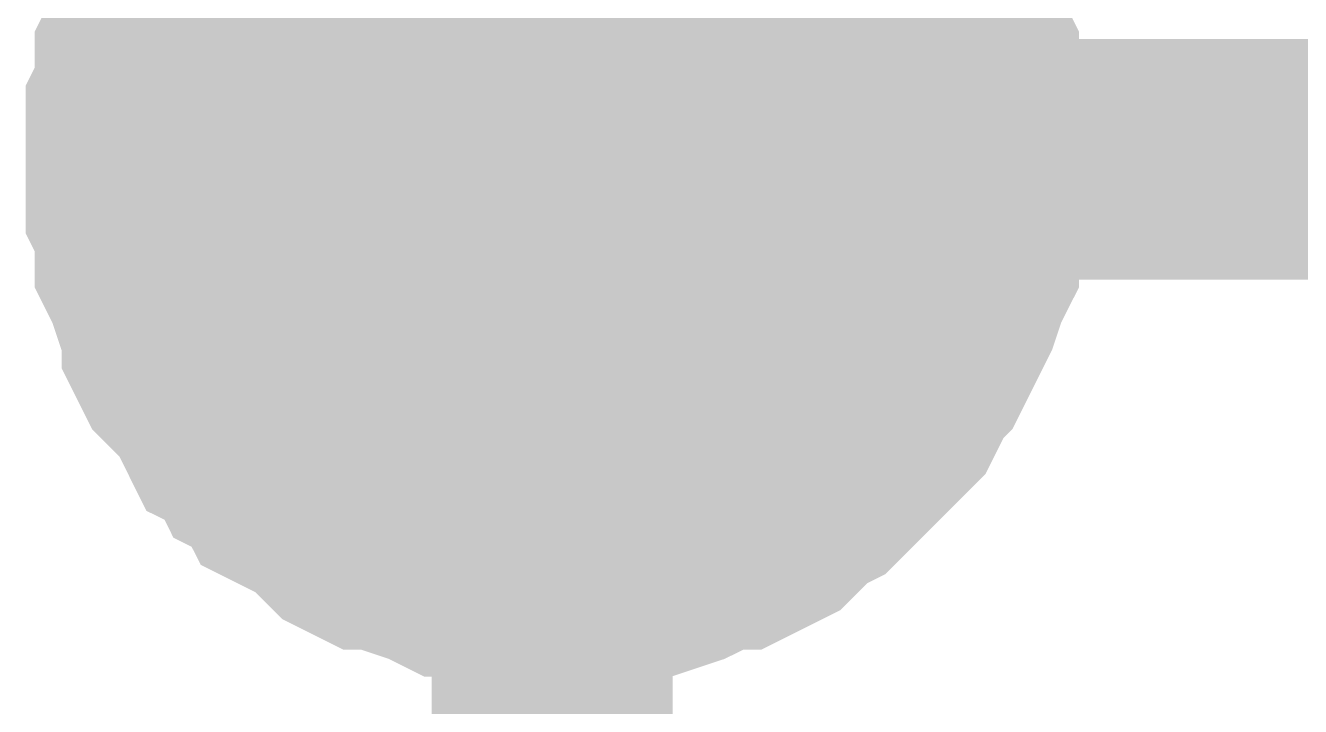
# Model space of a CAD drawing. Header units: inches. Extents: x 0 to 432, y 0 to 280.
# Drawn here: x 200.005 to 201.591, y 140.03 to 140.877 of the extents above; entities that cross this region are included whole.
import ezdxf

# ---------------------------------------------------------------- set-up
doc = ezdxf.new("R2010")
doc.units = ezdxf.units.IN
doc.layers.add('Sheet', color=255, linetype='Continuous')

msp = doc.modelspace()

# ---------------------------------------------------------------- linework, layer by layer
at = {"layer": 'Sheet'}
for points in [[(204.7254, 140.7107, 0.2997, 0.2997, 0), (200.6599, 140.7107, 0.2997, 0.2997, 0), (200.6599, 165.0908, 0.2997, 0.2997, 0)], [(200.1545, 140.7107, 0.2997, 0.2997, 0), (200.1545, 140.7332, 0.2997, 0.2997, 0), (200.1545, 140.7668, 0.2997, 0.2997, 0), (200.1657, 140.7893, 0.2997, 0.2997, 0), (200.1657, 140.8118, 0.2997, 0.2997, 0), (200.1657, 140.8342, 0.2997, 0.2997, 0), (200.1769, 140.8567, 0.2997, 0.2997, 0), (200.1882, 140.8904, 0.2997, 0.2997, 0), (200.1994, 140.9128, 0.2997, 0.2997, 0), (200.1994, 140.9353, 0.2997, 0.2997, 0), (200.2106, 140.9577, 0.2997, 0.2997, 0), (200.2219, 140.969, 0.2997, 0.2997, 0), (200.2443, 140.9914, 0.2997, 0.2997, 0), (200.2556, 141.0139, 0.2997, 0.2997, 0), (200.2668, 141.0364, 0.2997, 0.2997, 0)], [(200.1545, 140.7107, 0.2997, 0.2997, 0), (200.1545, 140.7332, 0.2997, 0.2997, 0), (200.1545, 140.7668, 0.2997, 0.2997, 0), (200.1657, 140.7893, 0.2997, 0.2997, 0), (200.1657, 140.8118, 0.2997, 0.2997, 0), (200.1657, 140.8342, 0.2997, 0.2997, 0), (200.1769, 140.8567, 0.2997, 0.2997, 0), (200.1882, 140.8904, 0.2997, 0.2997, 0), (200.1994, 140.9128, 0.2997, 0.2997, 0), (200.1994, 140.9353, 0.2997, 0.2997, 0), (200.2106, 140.9577, 0.2997, 0.2997, 0), (200.2219, 140.969, 0.2997, 0.2997, 0), (200.2443, 140.9914, 0.2997, 0.2997, 0), (200.2556, 141.0139, 0.2997, 0.2997, 0), (200.2668, 141.0364, 0.2997, 0.2997, 0)], [(200.1545, 140.7107, 0.2997, 0.2997, 0), (200.1545, 140.7332, 0.2997, 0.2997, 0), (200.1545, 140.7668, 0.2997, 0.2997, 0), (200.1657, 140.7893, 0.2997, 0.2997, 0), (200.1657, 140.8118, 0.2997, 0.2997, 0), (200.1657, 140.8342, 0.2997, 0.2997, 0), (200.1769, 140.8567, 0.2997, 0.2997, 0), (200.1882, 140.8904, 0.2997, 0.2997, 0), (200.1994, 140.9128, 0.2997, 0.2997, 0), (200.1994, 140.9353, 0.2997, 0.2997, 0), (200.2106, 140.9577, 0.2997, 0.2997, 0), (200.2219, 140.969, 0.2997, 0.2997, 0), (200.2443, 140.9914, 0.2997, 0.2997, 0), (200.2556, 141.0139, 0.2997, 0.2997, 0), (200.2668, 141.0364, 0.2997, 0.2997, 0)], [(200.1545, 140.7107, 0.2997, 0.2997, 0), (200.1545, 140.7332, 0.2997, 0.2997, 0), (200.1545, 140.7668, 0.2997, 0.2997, 0), (200.1657, 140.7893, 0.2997, 0.2997, 0), (200.1657, 140.8118, 0.2997, 0.2997, 0), (200.1657, 140.8342, 0.2997, 0.2997, 0), (200.1769, 140.8567, 0.2997, 0.2997, 0), (200.1882, 140.8904, 0.2997, 0.2997, 0), (200.1994, 140.9128, 0.2997, 0.2997, 0), (200.1994, 140.9353, 0.2997, 0.2997, 0), (200.2106, 140.9577, 0.2997, 0.2997, 0), (200.2219, 140.969, 0.2997, 0.2997, 0), (200.2443, 140.9914, 0.2997, 0.2997, 0), (200.2556, 141.0139, 0.2997, 0.2997, 0), (200.2668, 141.0364, 0.2997, 0.2997, 0)], [(201.0529, 141.0364, 0.2997, 0.2997, 0), (201.0754, 141.0139, 0.2997, 0.2997, 0), (201.0866, 140.9914, 0.2997, 0.2997, 0), (201.0979, 140.969, 0.2997, 0.2997, 0), (201.1091, 140.9577, 0.2997, 0.2997, 0), (201.1203, 140.9353, 0.2997, 0.2997, 0), (201.1316, 140.9128, 0.2997, 0.2997, 0), (201.1428, 140.8904, 0.2997, 0.2997, 0), (201.154, 140.8567, 0.2997, 0.2997, 0), (201.1653, 140.8342, 0.2997, 0.2997, 0), (201.1653, 140.8118, 0.2997, 0.2997, 0), (201.1653, 140.7893, 0.2997, 0.2997, 0), (201.1765, 140.7668, 0.2997, 0.2997, 0), (201.1765, 140.7332, 0.2997, 0.2997, 0), (201.1765, 140.7107, 0.2997, 0.2997, 0)], [(201.0529, 141.0364, 0.2997, 0.2997, 0), (201.0754, 141.0139, 0.2997, 0.2997, 0), (201.0866, 140.9914, 0.2997, 0.2997, 0), (201.0979, 140.969, 0.2997, 0.2997, 0), (201.1091, 140.9577, 0.2997, 0.2997, 0), (201.1203, 140.9353, 0.2997, 0.2997, 0), (201.1316, 140.9128, 0.2997, 0.2997, 0), (201.1428, 140.8904, 0.2997, 0.2997, 0), (201.154, 140.8567, 0.2997, 0.2997, 0), (201.1653, 140.8342, 0.2997, 0.2997, 0), (201.1653, 140.8118, 0.2997, 0.2997, 0), (201.1653, 140.7893, 0.2997, 0.2997, 0), (201.1765, 140.7668, 0.2997, 0.2997, 0), (201.1765, 140.7332, 0.2997, 0.2997, 0), (201.1765, 140.7107, 0.2997, 0.2997, 0)], [(201.0529, 141.0364, 0.2997, 0.2997, 0), (201.0754, 141.0139, 0.2997, 0.2997, 0), (201.0866, 140.9914, 0.2997, 0.2997, 0), (201.0979, 140.969, 0.2997, 0.2997, 0), (201.1091, 140.9577, 0.2997, 0.2997, 0), (201.1203, 140.9353, 0.2997, 0.2997, 0), (201.1316, 140.9128, 0.2997, 0.2997, 0), (201.1428, 140.8904, 0.2997, 0.2997, 0), (201.154, 140.8567, 0.2997, 0.2997, 0), (201.1653, 140.8342, 0.2997, 0.2997, 0), (201.1653, 140.8118, 0.2997, 0.2997, 0), (201.1653, 140.7893, 0.2997, 0.2997, 0), (201.1765, 140.7668, 0.2997, 0.2997, 0), (201.1765, 140.7332, 0.2997, 0.2997, 0), (201.1765, 140.7107, 0.2997, 0.2997, 0)], [(201.0529, 141.0364, 0.2997, 0.2997, 0), (201.0754, 141.0139, 0.2997, 0.2997, 0), (201.0866, 140.9914, 0.2997, 0.2997, 0), (201.0979, 140.969, 0.2997, 0.2997, 0), (201.1091, 140.9577, 0.2997, 0.2997, 0), (201.1203, 140.9353, 0.2997, 0.2997, 0), (201.1316, 140.9128, 0.2997, 0.2997, 0), (201.1428, 140.8904, 0.2997, 0.2997, 0), (201.154, 140.8567, 0.2997, 0.2997, 0), (201.1653, 140.8342, 0.2997, 0.2997, 0), (201.1653, 140.8118, 0.2997, 0.2997, 0), (201.1653, 140.7893, 0.2997, 0.2997, 0), (201.1765, 140.7668, 0.2997, 0.2997, 0), (201.1765, 140.7332, 0.2997, 0.2997, 0), (201.1765, 140.7107, 0.2997, 0.2997, 0)], [(200.1545, 140.7107, 0.0991, 0.0991, 0), (200.1545, 140.7332, 0.0991, 0.0991, 0), (200.1545, 140.7668, 0.0991, 0.0991, 0), (200.1657, 140.7893, 0.0991, 0.0991, 0), (200.1657, 140.8118, 0.0991, 0.0991, 0), (200.1657, 140.8342, 0.0991, 0.0991, 0), (200.1769, 140.8567, 0.0991, 0.0991, 0), (200.1882, 140.8904, 0.0991, 0.0991, 0), (200.1994, 140.9128, 0.0991, 0.0991, 0), (200.1994, 140.9353, 0.0991, 0.0991, 0)], [(200.1545, 140.7107, 0.0991, 0.0991, 0), (200.1545, 140.7332, 0.0991, 0.0991, 0), (200.1545, 140.7668, 0.0991, 0.0991, 0), (200.1657, 140.7893, 0.0991, 0.0991, 0), (200.1657, 140.8118, 0.0991, 0.0991, 0), (200.1657, 140.8342, 0.0991, 0.0991, 0), (200.1769, 140.8567, 0.0991, 0.0991, 0), (200.1882, 140.8904, 0.0991, 0.0991, 0), (200.1994, 140.9128, 0.0991, 0.0991, 0), (200.1994, 140.9353, 0.0991, 0.0991, 0)], [(200.1545, 140.7107, 0.0991, 0.0991, 0), (200.1545, 140.7332, 0.0991, 0.0991, 0), (200.1545, 140.7668, 0.0991, 0.0991, 0), (200.1657, 140.7893, 0.0991, 0.0991, 0), (200.1657, 140.8118, 0.0991, 0.0991, 0), (200.1657, 140.8342, 0.0991, 0.0991, 0), (200.1769, 140.8567, 0.0991, 0.0991, 0), (200.1882, 140.8904, 0.0991, 0.0991, 0), (200.1994, 140.9128, 0.0991, 0.0991, 0), (200.1994, 140.9353, 0.0991, 0.0991, 0)], [(200.1545, 140.7107, 0.0991, 0.0991, 0), (200.1545, 140.7332, 0.0991, 0.0991, 0), (200.1545, 140.7668, 0.0991, 0.0991, 0), (200.1657, 140.7893, 0.0991, 0.0991, 0), (200.1657, 140.8118, 0.0991, 0.0991, 0), (200.1657, 140.8342, 0.0991, 0.0991, 0), (200.1769, 140.8567, 0.0991, 0.0991, 0), (200.1882, 140.8904, 0.0991, 0.0991, 0), (200.1994, 140.9128, 0.0991, 0.0991, 0), (200.1994, 140.9353, 0.0991, 0.0991, 0)], [(201.1203, 140.9353, 0.0991, 0.0991, 0), (201.1316, 140.9128, 0.0991, 0.0991, 0), (201.1428, 140.8904, 0.0991, 0.0991, 0), (201.154, 140.8567, 0.0991, 0.0991, 0), (201.1653, 140.8342, 0.0991, 0.0991, 0), (201.1653, 140.8118, 0.0991, 0.0991, 0), (201.1653, 140.7893, 0.0991, 0.0991, 0), (201.1765, 140.7668, 0.0991, 0.0991, 0), (201.1765, 140.7332, 0.0991, 0.0991, 0), (201.1765, 140.7107, 0.0991, 0.0991, 0)], [(201.1203, 140.9353, 0.0991, 0.0991, 0), (201.1316, 140.9128, 0.0991, 0.0991, 0), (201.1428, 140.8904, 0.0991, 0.0991, 0), (201.154, 140.8567, 0.0991, 0.0991, 0), (201.1653, 140.8342, 0.0991, 0.0991, 0), (201.1653, 140.8118, 0.0991, 0.0991, 0), (201.1653, 140.7893, 0.0991, 0.0991, 0), (201.1765, 140.7668, 0.0991, 0.0991, 0), (201.1765, 140.7332, 0.0991, 0.0991, 0), (201.1765, 140.7107, 0.0991, 0.0991, 0)], [(201.1203, 140.9353, 0.0991, 0.0991, 0), (201.1316, 140.9128, 0.0991, 0.0991, 0), (201.1428, 140.8904, 0.0991, 0.0991, 0), (201.154, 140.8567, 0.0991, 0.0991, 0), (201.1653, 140.8342, 0.0991, 0.0991, 0), (201.1653, 140.8118, 0.0991, 0.0991, 0), (201.1653, 140.7893, 0.0991, 0.0991, 0), (201.1765, 140.7668, 0.0991, 0.0991, 0), (201.1765, 140.7332, 0.0991, 0.0991, 0), (201.1765, 140.7107, 0.0991, 0.0991, 0)], [(201.1203, 140.9353, 0.0991, 0.0991, 0), (201.1316, 140.9128, 0.0991, 0.0991, 0), (201.1428, 140.8904, 0.0991, 0.0991, 0), (201.154, 140.8567, 0.0991, 0.0991, 0), (201.1653, 140.8342, 0.0991, 0.0991, 0), (201.1653, 140.8118, 0.0991, 0.0991, 0), (201.1653, 140.7893, 0.0991, 0.0991, 0), (201.1765, 140.7668, 0.0991, 0.0991, 0), (201.1765, 140.7332, 0.0991, 0.0991, 0), (201.1765, 140.7107, 0.0991, 0.0991, 0)], [(200.6599, 140.2053, 0.2997, 0.2997, 0), (200.6374, 140.2053, 0.2997, 0.2997, 0), (200.6037, 140.2053, 0.2997, 0.2997, 0), (200.5813, 140.2166, 0.2997, 0.2997, 0), (200.5588, 140.2166, 0.2997, 0.2997, 0), (200.5363, 140.2166, 0.2997, 0.2997, 0), (200.5139, 140.2278, 0.2997, 0.2997, 0), (200.4802, 140.239, 0.2997, 0.2997, 0), (200.4577, 140.2503, 0.2997, 0.2997, 0), (200.4353, 140.2503, 0.2997, 0.2997, 0), (200.4128, 140.2615, 0.2997, 0.2997, 0), (200.4016, 140.2727, 0.2997, 0.2997, 0), (200.3791, 140.2952, 0.2997, 0.2997, 0), (200.3566, 140.3064, 0.2997, 0.2997, 0), (200.3342, 140.3176, 0.2997, 0.2997, 0), (200.3229, 140.3401, 0.2997, 0.2997, 0), (200.3005, 140.3513, 0.2997, 0.2997, 0), (200.2893, 140.3738, 0.2997, 0.2997, 0), (200.2668, 140.385, 0.2997, 0.2997, 0), (200.2556, 140.4075, 0.2997, 0.2997, 0), (200.2443, 140.4299, 0.2997, 0.2997, 0), (200.2219, 140.4524, 0.2997, 0.2997, 0), (200.2106, 140.4636, 0.2997, 0.2997, 0), (200.1994, 140.4861, 0.2997, 0.2997, 0), (200.1994, 140.5086, 0.2997, 0.2997, 0), (200.1882, 140.531, 0.2997, 0.2997, 0), (200.1769, 140.5647, 0.2997, 0.2997, 0), (200.1657, 140.5872, 0.2997, 0.2997, 0), (200.1657, 140.6096, 0.2997, 0.2997, 0), (200.1657, 140.6321, 0.2997, 0.2997, 0), (200.1545, 140.6545, 0.2997, 0.2997, 0), (200.1545, 140.6882, 0.2997, 0.2997, 0), (200.1545, 140.7107, 0.2997, 0.2997, 0)], [(200.1545, 140.7107, 0.2997, 0.2997, 0), (200.1545, 140.7107, 0.2997, 0.2997, 0)], [(200.6599, 140.2053, 0.2997, 0.2997, 0), (200.6374, 140.2053, 0.2997, 0.2997, 0), (200.6037, 140.2053, 0.2997, 0.2997, 0), (200.5813, 140.2166, 0.2997, 0.2997, 0), (200.5588, 140.2166, 0.2997, 0.2997, 0), (200.5363, 140.2166, 0.2997, 0.2997, 0), (200.5139, 140.2278, 0.2997, 0.2997, 0), (200.4802, 140.239, 0.2997, 0.2997, 0), (200.4577, 140.2503, 0.2997, 0.2997, 0), (200.4353, 140.2503, 0.2997, 0.2997, 0), (200.4128, 140.2615, 0.2997, 0.2997, 0), (200.4016, 140.2727, 0.2997, 0.2997, 0), (200.3791, 140.2952, 0.2997, 0.2997, 0), (200.3566, 140.3064, 0.2997, 0.2997, 0), (200.3342, 140.3176, 0.2997, 0.2997, 0), (200.3229, 140.3401, 0.2997, 0.2997, 0), (200.3005, 140.3513, 0.2997, 0.2997, 0), (200.2893, 140.3738, 0.2997, 0.2997, 0), (200.2668, 140.385, 0.2997, 0.2997, 0), (200.2556, 140.4075, 0.2997, 0.2997, 0), (200.2443, 140.4299, 0.2997, 0.2997, 0), (200.2219, 140.4524, 0.2997, 0.2997, 0), (200.2106, 140.4636, 0.2997, 0.2997, 0), (200.1994, 140.4861, 0.2997, 0.2997, 0), (200.1994, 140.5086, 0.2997, 0.2997, 0), (200.1882, 140.531, 0.2997, 0.2997, 0), (200.1769, 140.5647, 0.2997, 0.2997, 0), (200.1657, 140.5872, 0.2997, 0.2997, 0), (200.1657, 140.6096, 0.2997, 0.2997, 0), (200.1657, 140.6321, 0.2997, 0.2997, 0), (200.1545, 140.6545, 0.2997, 0.2997, 0), (200.1545, 140.6882, 0.2997, 0.2997, 0), (200.1545, 140.7107, 0.2997, 0.2997, 0)], [(200.1545, 140.7107, 0.2997, 0.2997, 0), (200.1545, 140.7107, 0.2997, 0.2997, 0)], [(200.6599, 140.2053, 0.2997, 0.2997, 0), (200.6374, 140.2053, 0.2997, 0.2997, 0), (200.6037, 140.2053, 0.2997, 0.2997, 0), (200.5813, 140.2166, 0.2997, 0.2997, 0), (200.5588, 140.2166, 0.2997, 0.2997, 0), (200.5363, 140.2166, 0.2997, 0.2997, 0), (200.5139, 140.2278, 0.2997, 0.2997, 0), (200.4802, 140.239, 0.2997, 0.2997, 0), (200.4577, 140.2503, 0.2997, 0.2997, 0), (200.4353, 140.2503, 0.2997, 0.2997, 0), (200.4128, 140.2615, 0.2997, 0.2997, 0), (200.4016, 140.2727, 0.2997, 0.2997, 0), (200.3791, 140.2952, 0.2997, 0.2997, 0), (200.3566, 140.3064, 0.2997, 0.2997, 0), (200.3342, 140.3176, 0.2997, 0.2997, 0), (200.3229, 140.3401, 0.2997, 0.2997, 0), (200.3005, 140.3513, 0.2997, 0.2997, 0), (200.2893, 140.3738, 0.2997, 0.2997, 0), (200.2668, 140.385, 0.2997, 0.2997, 0), (200.2556, 140.4075, 0.2997, 0.2997, 0), (200.2443, 140.4299, 0.2997, 0.2997, 0), (200.2219, 140.4524, 0.2997, 0.2997, 0), (200.2106, 140.4636, 0.2997, 0.2997, 0), (200.1994, 140.4861, 0.2997, 0.2997, 0), (200.1994, 140.5086, 0.2997, 0.2997, 0), (200.1882, 140.531, 0.2997, 0.2997, 0), (200.1769, 140.5647, 0.2997, 0.2997, 0), (200.1657, 140.5872, 0.2997, 0.2997, 0), (200.1657, 140.6096, 0.2997, 0.2997, 0), (200.1657, 140.6321, 0.2997, 0.2997, 0), (200.1545, 140.6545, 0.2997, 0.2997, 0), (200.1545, 140.6882, 0.2997, 0.2997, 0), (200.1545, 140.7107, 0.2997, 0.2997, 0)], [(200.1545, 140.7107, 0.2997, 0.2997, 0), (200.1545, 140.7107, 0.2997, 0.2997, 0)], [(200.6599, 140.2053, 0.2997, 0.2997, 0), (200.6374, 140.2053, 0.2997, 0.2997, 0), (200.6037, 140.2053, 0.2997, 0.2997, 0), (200.5813, 140.2166, 0.2997, 0.2997, 0), (200.5588, 140.2166, 0.2997, 0.2997, 0), (200.5363, 140.2166, 0.2997, 0.2997, 0), (200.5139, 140.2278, 0.2997, 0.2997, 0), (200.4802, 140.239, 0.2997, 0.2997, 0), (200.4577, 140.2503, 0.2997, 0.2997, 0), (200.4353, 140.2503, 0.2997, 0.2997, 0), (200.4128, 140.2615, 0.2997, 0.2997, 0), (200.4016, 140.2727, 0.2997, 0.2997, 0), (200.3791, 140.2952, 0.2997, 0.2997, 0), (200.3566, 140.3064, 0.2997, 0.2997, 0), (200.3342, 140.3176, 0.2997, 0.2997, 0), (200.3229, 140.3401, 0.2997, 0.2997, 0), (200.3005, 140.3513, 0.2997, 0.2997, 0), (200.2893, 140.3738, 0.2997, 0.2997, 0), (200.2668, 140.385, 0.2997, 0.2997, 0), (200.2556, 140.4075, 0.2997, 0.2997, 0), (200.2443, 140.4299, 0.2997, 0.2997, 0), (200.2219, 140.4524, 0.2997, 0.2997, 0), (200.2106, 140.4636, 0.2997, 0.2997, 0), (200.1994, 140.4861, 0.2997, 0.2997, 0), (200.1994, 140.5086, 0.2997, 0.2997, 0), (200.1882, 140.531, 0.2997, 0.2997, 0), (200.1769, 140.5647, 0.2997, 0.2997, 0), (200.1657, 140.5872, 0.2997, 0.2997, 0), (200.1657, 140.6096, 0.2997, 0.2997, 0), (200.1657, 140.6321, 0.2997, 0.2997, 0), (200.1545, 140.6545, 0.2997, 0.2997, 0), (200.1545, 140.6882, 0.2997, 0.2997, 0), (200.1545, 140.7107, 0.2997, 0.2997, 0)], [(200.1545, 140.7107, 0.2997, 0.2997, 0), (200.1545, 140.7107, 0.2997, 0.2997, 0)], [(201.1765, 140.7107, 0.2997, 0.2997, 0), (201.1765, 140.6882, 0.2997, 0.2997, 0), (201.1765, 140.6545, 0.2997, 0.2997, 0), (201.1653, 140.6321, 0.2997, 0.2997, 0), (201.1653, 140.6096, 0.2997, 0.2997, 0), (201.1653, 140.5872, 0.2997, 0.2997, 0), (201.154, 140.5647, 0.2997, 0.2997, 0), (201.1428, 140.531, 0.2997, 0.2997, 0), (201.1316, 140.5086, 0.2997, 0.2997, 0), (201.1203, 140.4861, 0.2997, 0.2997, 0), (201.1091, 140.4636, 0.2997, 0.2997, 0), (201.0979, 140.4524, 0.2997, 0.2997, 0), (201.0866, 140.4299, 0.2997, 0.2997, 0), (201.0754, 140.4075, 0.2997, 0.2997, 0), (201.0529, 140.385, 0.2997, 0.2997, 0), (201.0417, 140.3738, 0.2997, 0.2997, 0), (201.0193, 140.3513, 0.2997, 0.2997, 0), (201.008, 140.3401, 0.2997, 0.2997, 0), (200.9856, 140.3176, 0.2997, 0.2997, 0), (200.9631, 140.3064, 0.2997, 0.2997, 0), (200.9519, 140.2952, 0.2997, 0.2997, 0), (200.9294, 140.2727, 0.2997, 0.2997, 0), (200.9069, 140.2615, 0.2997, 0.2997, 0), (200.8845, 140.2503, 0.2997, 0.2997, 0), (200.862, 140.2503, 0.2997, 0.2997, 0), (200.8396, 140.239, 0.2997, 0.2997, 0), (200.8171, 140.2278, 0.2997, 0.2997, 0), (200.7834, 140.2166, 0.2997, 0.2997, 0), (200.7609, 140.2166, 0.2997, 0.2997, 0), (200.7385, 140.2166, 0.2997, 0.2997, 0), (200.716, 140.2053, 0.2997, 0.2997, 0), (200.6823, 140.2053, 0.2997, 0.2997, 0), (200.6599, 140.2053, 0.2997, 0.2997, 0)], [(205.7474, 109.222, 0.2997, 0.2997, 0), (200.6599, 109.222, 0.2997, 0.2997, 0), (200.6599, 121.9118, 0.2997, 0.2997, 0), (200.6599, 132.0749, 0.2997, 0.2997, 0), (200.6599, 140.7107, 0.2997, 0.2997, 0)], [(201.1765, 140.7107, 0.2997, 0.2997, 0), (201.1765, 140.6882, 0.2997, 0.2997, 0), (201.1765, 140.6545, 0.2997, 0.2997, 0), (201.1653, 140.6321, 0.2997, 0.2997, 0), (201.1653, 140.6096, 0.2997, 0.2997, 0), (201.1653, 140.5872, 0.2997, 0.2997, 0), (201.154, 140.5647, 0.2997, 0.2997, 0), (201.1428, 140.531, 0.2997, 0.2997, 0), (201.1316, 140.5086, 0.2997, 0.2997, 0), (201.1203, 140.4861, 0.2997, 0.2997, 0), (201.1091, 140.4636, 0.2997, 0.2997, 0), (201.0979, 140.4524, 0.2997, 0.2997, 0), (201.0866, 140.4299, 0.2997, 0.2997, 0), (201.0754, 140.4075, 0.2997, 0.2997, 0), (201.0529, 140.385, 0.2997, 0.2997, 0), (201.0417, 140.3738, 0.2997, 0.2997, 0), (201.0193, 140.3513, 0.2997, 0.2997, 0), (201.008, 140.3401, 0.2997, 0.2997, 0), (200.9856, 140.3176, 0.2997, 0.2997, 0), (200.9631, 140.3064, 0.2997, 0.2997, 0), (200.9519, 140.2952, 0.2997, 0.2997, 0), (200.9294, 140.2727, 0.2997, 0.2997, 0), (200.9069, 140.2615, 0.2997, 0.2997, 0), (200.8845, 140.2503, 0.2997, 0.2997, 0), (200.862, 140.2503, 0.2997, 0.2997, 0), (200.8396, 140.239, 0.2997, 0.2997, 0), (200.8171, 140.2278, 0.2997, 0.2997, 0), (200.7834, 140.2166, 0.2997, 0.2997, 0), (200.7609, 140.2166, 0.2997, 0.2997, 0), (200.7385, 140.2166, 0.2997, 0.2997, 0), (200.716, 140.2053, 0.2997, 0.2997, 0), (200.6823, 140.2053, 0.2997, 0.2997, 0), (200.6599, 140.2053, 0.2997, 0.2997, 0)], [(201.1765, 140.7107, 0.2997, 0.2997, 0), (201.1765, 140.6882, 0.2997, 0.2997, 0), (201.1765, 140.6545, 0.2997, 0.2997, 0), (201.1653, 140.6321, 0.2997, 0.2997, 0), (201.1653, 140.6096, 0.2997, 0.2997, 0), (201.1653, 140.5872, 0.2997, 0.2997, 0), (201.154, 140.5647, 0.2997, 0.2997, 0), (201.1428, 140.531, 0.2997, 0.2997, 0), (201.1316, 140.5086, 0.2997, 0.2997, 0), (201.1203, 140.4861, 0.2997, 0.2997, 0), (201.1091, 140.4636, 0.2997, 0.2997, 0), (201.0979, 140.4524, 0.2997, 0.2997, 0), (201.0866, 140.4299, 0.2997, 0.2997, 0), (201.0754, 140.4075, 0.2997, 0.2997, 0), (201.0529, 140.385, 0.2997, 0.2997, 0), (201.0417, 140.3738, 0.2997, 0.2997, 0), (201.0193, 140.3513, 0.2997, 0.2997, 0), (201.008, 140.3401, 0.2997, 0.2997, 0), (200.9856, 140.3176, 0.2997, 0.2997, 0), (200.9631, 140.3064, 0.2997, 0.2997, 0), (200.9519, 140.2952, 0.2997, 0.2997, 0), (200.9294, 140.2727, 0.2997, 0.2997, 0), (200.9069, 140.2615, 0.2997, 0.2997, 0), (200.8845, 140.2503, 0.2997, 0.2997, 0), (200.862, 140.2503, 0.2997, 0.2997, 0), (200.8396, 140.239, 0.2997, 0.2997, 0), (200.8171, 140.2278, 0.2997, 0.2997, 0), (200.7834, 140.2166, 0.2997, 0.2997, 0), (200.7609, 140.2166, 0.2997, 0.2997, 0), (200.7385, 140.2166, 0.2997, 0.2997, 0), (200.716, 140.2053, 0.2997, 0.2997, 0), (200.6823, 140.2053, 0.2997, 0.2997, 0), (200.6599, 140.2053, 0.2997, 0.2997, 0)], [(201.1765, 140.7107, 0.2997, 0.2997, 0), (201.1765, 140.6882, 0.2997, 0.2997, 0), (201.1765, 140.6545, 0.2997, 0.2997, 0), (201.1653, 140.6321, 0.2997, 0.2997, 0), (201.1653, 140.6096, 0.2997, 0.2997, 0), (201.1653, 140.5872, 0.2997, 0.2997, 0), (201.154, 140.5647, 0.2997, 0.2997, 0), (201.1428, 140.531, 0.2997, 0.2997, 0), (201.1316, 140.5086, 0.2997, 0.2997, 0), (201.1203, 140.4861, 0.2997, 0.2997, 0), (201.1091, 140.4636, 0.2997, 0.2997, 0), (201.0979, 140.4524, 0.2997, 0.2997, 0), (201.0866, 140.4299, 0.2997, 0.2997, 0), (201.0754, 140.4075, 0.2997, 0.2997, 0), (201.0529, 140.385, 0.2997, 0.2997, 0), (201.0417, 140.3738, 0.2997, 0.2997, 0), (201.0193, 140.3513, 0.2997, 0.2997, 0), (201.008, 140.3401, 0.2997, 0.2997, 0), (200.9856, 140.3176, 0.2997, 0.2997, 0), (200.9631, 140.3064, 0.2997, 0.2997, 0), (200.9519, 140.2952, 0.2997, 0.2997, 0), (200.9294, 140.2727, 0.2997, 0.2997, 0), (200.9069, 140.2615, 0.2997, 0.2997, 0), (200.8845, 140.2503, 0.2997, 0.2997, 0), (200.862, 140.2503, 0.2997, 0.2997, 0), (200.8396, 140.239, 0.2997, 0.2997, 0), (200.8171, 140.2278, 0.2997, 0.2997, 0), (200.7834, 140.2166, 0.2997, 0.2997, 0), (200.7609, 140.2166, 0.2997, 0.2997, 0), (200.7385, 140.2166, 0.2997, 0.2997, 0), (200.716, 140.2053, 0.2997, 0.2997, 0), (200.6823, 140.2053, 0.2997, 0.2997, 0), (200.6599, 140.2053, 0.2997, 0.2997, 0)], [(201.1765, 140.7107, 0.2997, 0.2997, 0), (201.1765, 140.7107, 0.2997, 0.2997, 0), (201.1765, 140.7107, 0.2997, 0.2997, 0), (201.1765, 140.7107, 0.2997, 0.2997, 0), (201.1765, 140.7107, 0.2997, 0.2997, 0), (201.1765, 140.7107, 0.2997, 0.2997, 0), (201.1765, 140.7107, 0.2997, 0.2997, 0), (201.1765, 140.7107, 0.2997, 0.2997, 0), (201.1765, 140.7107, 0.2997, 0.2997, 0), (201.1765, 140.7107, 0.2997, 0.2997, 0), (201.1765, 140.7107, 0.2997, 0.2997, 0), (201.1765, 140.7107, 0.2997, 0.2997, 0), (201.1765, 140.7107, 0.2997, 0.2997, 0), (201.1765, 140.7107, 0.2997, 0.2997, 0), (201.1765, 140.7107, 0.2997, 0.2997, 0), (201.1765, 140.7107, 0.2997, 0.2997, 0), (201.1765, 140.7107, 0.2997, 0.2997, 0), (201.1765, 140.7107, 0.2997, 0.2997, 0), (201.1765, 140.7107, 0.2997, 0.2997, 0), (201.1765, 140.7107, 0.2997, 0.2997, 0), (201.1765, 140.7107, 0.2997, 0.2997, 0), (201.1765, 140.7107, 0.2997, 0.2997, 0), (201.1765, 140.7107, 0.2997, 0.2997, 0), (201.1765, 140.7107, 0.2997, 0.2997, 0), (201.1765, 140.7107, 0.2997, 0.2997, 0), (201.1765, 140.7107, 0.2997, 0.2997, 0), (201.1765, 140.7107, 0.2997, 0.2997, 0), (201.1765, 140.7107, 0.2997, 0.2997, 0), (201.1765, 140.7107, 0.2997, 0.2997, 0), (201.1765, 140.7107, 0.2997, 0.2997, 0), (201.1765, 140.7107, 0.2997, 0.2997, 0), (201.1765, 140.7107, 0.2997, 0.2997, 0), (201.1765, 140.7107, 0.2997, 0.2997, 0)], [(201.1765, 140.7107, 0.2997, 0.2997, 0), (201.1765, 140.7107, 0.2997, 0.2997, 0)], [(201.1765, 140.7107, 0.2997, 0.2997, 0), (201.1765, 140.7107, 0.2997, 0.2997, 0), (201.1765, 140.7107, 0.2997, 0.2997, 0), (201.1765, 140.7107, 0.2997, 0.2997, 0), (201.1765, 140.7107, 0.2997, 0.2997, 0), (201.1765, 140.7107, 0.2997, 0.2997, 0), (201.1765, 140.7107, 0.2997, 0.2997, 0), (201.1765, 140.7107, 0.2997, 0.2997, 0), (201.1765, 140.7107, 0.2997, 0.2997, 0), (201.1765, 140.7107, 0.2997, 0.2997, 0), (201.1765, 140.7107, 0.2997, 0.2997, 0), (201.1765, 140.7107, 0.2997, 0.2997, 0), (201.1765, 140.7107, 0.2997, 0.2997, 0), (201.1765, 140.7107, 0.2997, 0.2997, 0), (201.1765, 140.7107, 0.2997, 0.2997, 0), (201.1765, 140.7107, 0.2997, 0.2997, 0), (201.1765, 140.7107, 0.2997, 0.2997, 0), (201.1765, 140.7107, 0.2997, 0.2997, 0), (201.1765, 140.7107, 0.2997, 0.2997, 0), (201.1765, 140.7107, 0.2997, 0.2997, 0), (201.1765, 140.7107, 0.2997, 0.2997, 0), (201.1765, 140.7107, 0.2997, 0.2997, 0), (201.1765, 140.7107, 0.2997, 0.2997, 0), (201.1765, 140.7107, 0.2997, 0.2997, 0), (201.1765, 140.7107, 0.2997, 0.2997, 0), (201.1765, 140.7107, 0.2997, 0.2997, 0), (201.1765, 140.7107, 0.2997, 0.2997, 0), (201.1765, 140.7107, 0.2997, 0.2997, 0), (201.1765, 140.7107, 0.2997, 0.2997, 0), (201.1765, 140.7107, 0.2997, 0.2997, 0), (201.1765, 140.7107, 0.2997, 0.2997, 0), (201.1765, 140.7107, 0.2997, 0.2997, 0), (201.1765, 140.7107, 0.2997, 0.2997, 0)], [(201.1765, 140.7107, 0.2997, 0.2997, 0), (201.1765, 140.7107, 0.2997, 0.2997, 0)], [(201.1765, 140.7107, 0.2997, 0.2997, 0), (201.1765, 140.7107, 0.2997, 0.2997, 0), (201.1765, 140.7107, 0.2997, 0.2997, 0), (201.1765, 140.7107, 0.2997, 0.2997, 0), (201.1765, 140.7107, 0.2997, 0.2997, 0), (201.1765, 140.7107, 0.2997, 0.2997, 0), (201.1765, 140.7107, 0.2997, 0.2997, 0), (201.1765, 140.7107, 0.2997, 0.2997, 0), (201.1765, 140.7107, 0.2997, 0.2997, 0), (201.1765, 140.7107, 0.2997, 0.2997, 0), (201.1765, 140.7107, 0.2997, 0.2997, 0), (201.1765, 140.7107, 0.2997, 0.2997, 0), (201.1765, 140.7107, 0.2997, 0.2997, 0), (201.1765, 140.7107, 0.2997, 0.2997, 0), (201.1765, 140.7107, 0.2997, 0.2997, 0), (201.1765, 140.7107, 0.2997, 0.2997, 0), (201.1765, 140.7107, 0.2997, 0.2997, 0), (201.1765, 140.7107, 0.2997, 0.2997, 0), (201.1765, 140.7107, 0.2997, 0.2997, 0), (201.1765, 140.7107, 0.2997, 0.2997, 0), (201.1765, 140.7107, 0.2997, 0.2997, 0), (201.1765, 140.7107, 0.2997, 0.2997, 0), (201.1765, 140.7107, 0.2997, 0.2997, 0), (201.1765, 140.7107, 0.2997, 0.2997, 0), (201.1765, 140.7107, 0.2997, 0.2997, 0), (201.1765, 140.7107, 0.2997, 0.2997, 0), (201.1765, 140.7107, 0.2997, 0.2997, 0), (201.1765, 140.7107, 0.2997, 0.2997, 0), (201.1765, 140.7107, 0.2997, 0.2997, 0), (201.1765, 140.7107, 0.2997, 0.2997, 0), (201.1765, 140.7107, 0.2997, 0.2997, 0), (201.1765, 140.7107, 0.2997, 0.2997, 0), (201.1765, 140.7107, 0.2997, 0.2997, 0)], [(201.1765, 140.7107, 0.2997, 0.2997, 0), (201.1765, 140.7107, 0.2997, 0.2997, 0)], [(201.1765, 140.7107, 0.2997, 0.2997, 0), (201.1765, 140.7107, 0.2997, 0.2997, 0), (201.1765, 140.7107, 0.2997, 0.2997, 0), (201.1765, 140.7107, 0.2997, 0.2997, 0), (201.1765, 140.7107, 0.2997, 0.2997, 0), (201.1765, 140.7107, 0.2997, 0.2997, 0), (201.1765, 140.7107, 0.2997, 0.2997, 0), (201.1765, 140.7107, 0.2997, 0.2997, 0), (201.1765, 140.7107, 0.2997, 0.2997, 0), (201.1765, 140.7107, 0.2997, 0.2997, 0), (201.1765, 140.7107, 0.2997, 0.2997, 0), (201.1765, 140.7107, 0.2997, 0.2997, 0), (201.1765, 140.7107, 0.2997, 0.2997, 0), (201.1765, 140.7107, 0.2997, 0.2997, 0), (201.1765, 140.7107, 0.2997, 0.2997, 0), (201.1765, 140.7107, 0.2997, 0.2997, 0), (201.1765, 140.7107, 0.2997, 0.2997, 0), (201.1765, 140.7107, 0.2997, 0.2997, 0), (201.1765, 140.7107, 0.2997, 0.2997, 0), (201.1765, 140.7107, 0.2997, 0.2997, 0), (201.1765, 140.7107, 0.2997, 0.2997, 0), (201.1765, 140.7107, 0.2997, 0.2997, 0), (201.1765, 140.7107, 0.2997, 0.2997, 0), (201.1765, 140.7107, 0.2997, 0.2997, 0), (201.1765, 140.7107, 0.2997, 0.2997, 0), (201.1765, 140.7107, 0.2997, 0.2997, 0), (201.1765, 140.7107, 0.2997, 0.2997, 0), (201.1765, 140.7107, 0.2997, 0.2997, 0), (201.1765, 140.7107, 0.2997, 0.2997, 0), (201.1765, 140.7107, 0.2997, 0.2997, 0), (201.1765, 140.7107, 0.2997, 0.2997, 0), (201.1765, 140.7107, 0.2997, 0.2997, 0), (201.1765, 140.7107, 0.2997, 0.2997, 0)], [(201.1765, 140.7107, 0.2997, 0.2997, 0), (201.1765, 140.7107, 0.2997, 0.2997, 0)], [(200.6599, 140.2053, 0.0991, 0.0991, 0), (200.6374, 140.2053, 0.0991, 0.0991, 0), (200.6037, 140.2053, 0.0991, 0.0991, 0), (200.5813, 140.2166, 0.0991, 0.0991, 0), (200.5588, 140.2166, 0.0991, 0.0991, 0), (200.5363, 140.2166, 0.0991, 0.0991, 0), (200.5139, 140.2278, 0.0991, 0.0991, 0), (200.4802, 140.239, 0.0991, 0.0991, 0), (200.4577, 140.2503, 0.0991, 0.0991, 0), (200.4353, 140.2503, 0.0991, 0.0991, 0), (200.4128, 140.2615, 0.0991, 0.0991, 0), (200.4016, 140.2727, 0.0991, 0.0991, 0), (200.3791, 140.2952, 0.0991, 0.0991, 0), (200.3566, 140.3064, 0.0991, 0.0991, 0), (200.3342, 140.3176, 0.0991, 0.0991, 0), (200.3229, 140.3401, 0.0991, 0.0991, 0), (200.3005, 140.3513, 0.0991, 0.0991, 0), (200.2893, 140.3738, 0.0991, 0.0991, 0), (200.2668, 140.385, 0.0991, 0.0991, 0), (200.2556, 140.4075, 0.0991, 0.0991, 0), (200.2443, 140.4299, 0.0991, 0.0991, 0), (200.2219, 140.4524, 0.0991, 0.0991, 0), (200.2106, 140.4636, 0.0991, 0.0991, 0), (200.1994, 140.4861, 0.0991, 0.0991, 0), (200.1994, 140.5086, 0.0991, 0.0991, 0), (200.1882, 140.531, 0.0991, 0.0991, 0), (200.1769, 140.5647, 0.0991, 0.0991, 0), (200.1657, 140.5872, 0.0991, 0.0991, 0), (200.1657, 140.6096, 0.0991, 0.0991, 0), (200.1657, 140.6321, 0.0991, 0.0991, 0), (200.1545, 140.6545, 0.0991, 0.0991, 0), (200.1545, 140.6882, 0.0991, 0.0991, 0), (200.1545, 140.7107, 0.0991, 0.0991, 0)], [(200.1545, 140.7107, 0.0991, 0.0991, 0), (200.1545, 140.7107, 0.0991, 0.0991, 0)], [(200.6599, 140.2053, 0.0991, 0.0991, 0), (200.6374, 140.2053, 0.0991, 0.0991, 0), (200.6037, 140.2053, 0.0991, 0.0991, 0), (200.5813, 140.2166, 0.0991, 0.0991, 0), (200.5588, 140.2166, 0.0991, 0.0991, 0), (200.5363, 140.2166, 0.0991, 0.0991, 0), (200.5139, 140.2278, 0.0991, 0.0991, 0), (200.4802, 140.239, 0.0991, 0.0991, 0), (200.4577, 140.2503, 0.0991, 0.0991, 0), (200.4353, 140.2503, 0.0991, 0.0991, 0), (200.4128, 140.2615, 0.0991, 0.0991, 0), (200.4016, 140.2727, 0.0991, 0.0991, 0), (200.3791, 140.2952, 0.0991, 0.0991, 0), (200.3566, 140.3064, 0.0991, 0.0991, 0), (200.3342, 140.3176, 0.0991, 0.0991, 0), (200.3229, 140.3401, 0.0991, 0.0991, 0), (200.3005, 140.3513, 0.0991, 0.0991, 0), (200.2893, 140.3738, 0.0991, 0.0991, 0), (200.2668, 140.385, 0.0991, 0.0991, 0), (200.2556, 140.4075, 0.0991, 0.0991, 0), (200.2443, 140.4299, 0.0991, 0.0991, 0), (200.2219, 140.4524, 0.0991, 0.0991, 0), (200.2106, 140.4636, 0.0991, 0.0991, 0), (200.1994, 140.4861, 0.0991, 0.0991, 0), (200.1994, 140.5086, 0.0991, 0.0991, 0), (200.1882, 140.531, 0.0991, 0.0991, 0), (200.1769, 140.5647, 0.0991, 0.0991, 0), (200.1657, 140.5872, 0.0991, 0.0991, 0), (200.1657, 140.6096, 0.0991, 0.0991, 0), (200.1657, 140.6321, 0.0991, 0.0991, 0), (200.1545, 140.6545, 0.0991, 0.0991, 0), (200.1545, 140.6882, 0.0991, 0.0991, 0), (200.1545, 140.7107, 0.0991, 0.0991, 0)], [(200.1545, 140.7107, 0.0991, 0.0991, 0), (200.1545, 140.7107, 0.0991, 0.0991, 0)], [(200.6599, 140.2053, 0.0991, 0.0991, 0), (200.6374, 140.2053, 0.0991, 0.0991, 0), (200.6037, 140.2053, 0.0991, 0.0991, 0), (200.5813, 140.2166, 0.0991, 0.0991, 0), (200.5588, 140.2166, 0.0991, 0.0991, 0), (200.5363, 140.2166, 0.0991, 0.0991, 0), (200.5139, 140.2278, 0.0991, 0.0991, 0), (200.4802, 140.239, 0.0991, 0.0991, 0), (200.4577, 140.2503, 0.0991, 0.0991, 0), (200.4353, 140.2503, 0.0991, 0.0991, 0), (200.4128, 140.2615, 0.0991, 0.0991, 0), (200.4016, 140.2727, 0.0991, 0.0991, 0), (200.3791, 140.2952, 0.0991, 0.0991, 0), (200.3566, 140.3064, 0.0991, 0.0991, 0), (200.3342, 140.3176, 0.0991, 0.0991, 0), (200.3229, 140.3401, 0.0991, 0.0991, 0), (200.3005, 140.3513, 0.0991, 0.0991, 0), (200.2893, 140.3738, 0.0991, 0.0991, 0), (200.2668, 140.385, 0.0991, 0.0991, 0), (200.2556, 140.4075, 0.0991, 0.0991, 0), (200.2443, 140.4299, 0.0991, 0.0991, 0), (200.2219, 140.4524, 0.0991, 0.0991, 0), (200.2106, 140.4636, 0.0991, 0.0991, 0), (200.1994, 140.4861, 0.0991, 0.0991, 0), (200.1994, 140.5086, 0.0991, 0.0991, 0), (200.1882, 140.531, 0.0991, 0.0991, 0), (200.1769, 140.5647, 0.0991, 0.0991, 0), (200.1657, 140.5872, 0.0991, 0.0991, 0), (200.1657, 140.6096, 0.0991, 0.0991, 0), (200.1657, 140.6321, 0.0991, 0.0991, 0), (200.1545, 140.6545, 0.0991, 0.0991, 0), (200.1545, 140.6882, 0.0991, 0.0991, 0), (200.1545, 140.7107, 0.0991, 0.0991, 0)], [(200.1545, 140.7107, 0.0991, 0.0991, 0), (200.1545, 140.7107, 0.0991, 0.0991, 0)], [(200.6599, 140.2053, 0.0991, 0.0991, 0), (200.6374, 140.2053, 0.0991, 0.0991, 0), (200.6037, 140.2053, 0.0991, 0.0991, 0), (200.5813, 140.2166, 0.0991, 0.0991, 0), (200.5588, 140.2166, 0.0991, 0.0991, 0), (200.5363, 140.2166, 0.0991, 0.0991, 0), (200.5139, 140.2278, 0.0991, 0.0991, 0), (200.4802, 140.239, 0.0991, 0.0991, 0), (200.4577, 140.2503, 0.0991, 0.0991, 0), (200.4353, 140.2503, 0.0991, 0.0991, 0), (200.4128, 140.2615, 0.0991, 0.0991, 0), (200.4016, 140.2727, 0.0991, 0.0991, 0), (200.3791, 140.2952, 0.0991, 0.0991, 0), (200.3566, 140.3064, 0.0991, 0.0991, 0), (200.3342, 140.3176, 0.0991, 0.0991, 0), (200.3229, 140.3401, 0.0991, 0.0991, 0), (200.3005, 140.3513, 0.0991, 0.0991, 0), (200.2893, 140.3738, 0.0991, 0.0991, 0), (200.2668, 140.385, 0.0991, 0.0991, 0), (200.2556, 140.4075, 0.0991, 0.0991, 0), (200.2443, 140.4299, 0.0991, 0.0991, 0), (200.2219, 140.4524, 0.0991, 0.0991, 0), (200.2106, 140.4636, 0.0991, 0.0991, 0), (200.1994, 140.4861, 0.0991, 0.0991, 0), (200.1994, 140.5086, 0.0991, 0.0991, 0), (200.1882, 140.531, 0.0991, 0.0991, 0), (200.1769, 140.5647, 0.0991, 0.0991, 0), (200.1657, 140.5872, 0.0991, 0.0991, 0), (200.1657, 140.6096, 0.0991, 0.0991, 0), (200.1657, 140.6321, 0.0991, 0.0991, 0), (200.1545, 140.6545, 0.0991, 0.0991, 0), (200.1545, 140.6882, 0.0991, 0.0991, 0), (200.1545, 140.7107, 0.0991, 0.0991, 0)], [(200.1545, 140.7107, 0.0991, 0.0991, 0), (200.1545, 140.7107, 0.0991, 0.0991, 0)], [(201.1765, 140.7107, 0.0991, 0.0991, 0), (201.1765, 140.6882, 0.0991, 0.0991, 0), (201.1765, 140.6545, 0.0991, 0.0991, 0), (201.1653, 140.6321, 0.0991, 0.0991, 0), (201.1653, 140.6096, 0.0991, 0.0991, 0), (201.1653, 140.5872, 0.0991, 0.0991, 0), (201.154, 140.5647, 0.0991, 0.0991, 0), (201.1428, 140.531, 0.0991, 0.0991, 0), (201.1316, 140.5086, 0.0991, 0.0991, 0), (201.1203, 140.4861, 0.0991, 0.0991, 0), (201.1091, 140.4636, 0.0991, 0.0991, 0), (201.0979, 140.4524, 0.0991, 0.0991, 0), (201.0866, 140.4299, 0.0991, 0.0991, 0), (201.0754, 140.4075, 0.0991, 0.0991, 0), (201.0529, 140.385, 0.0991, 0.0991, 0), (201.0417, 140.3738, 0.0991, 0.0991, 0), (201.0193, 140.3513, 0.0991, 0.0991, 0), (201.008, 140.3401, 0.0991, 0.0991, 0), (200.9856, 140.3176, 0.0991, 0.0991, 0), (200.9631, 140.3064, 0.0991, 0.0991, 0), (200.9519, 140.2952, 0.0991, 0.0991, 0), (200.9294, 140.2727, 0.0991, 0.0991, 0), (200.9069, 140.2615, 0.0991, 0.0991, 0), (200.8845, 140.2503, 0.0991, 0.0991, 0), (200.862, 140.2503, 0.0991, 0.0991, 0), (200.8396, 140.239, 0.0991, 0.0991, 0), (200.8171, 140.2278, 0.0991, 0.0991, 0), (200.7834, 140.2166, 0.0991, 0.0991, 0), (200.7609, 140.2166, 0.0991, 0.0991, 0), (200.7385, 140.2166, 0.0991, 0.0991, 0), (200.716, 140.2053, 0.0991, 0.0991, 0), (200.6823, 140.2053, 0.0991, 0.0991, 0), (200.6599, 140.2053, 0.0991, 0.0991, 0)], [(201.1765, 140.7107, 0.0991, 0.0991, 0), (201.1765, 140.6882, 0.0991, 0.0991, 0), (201.1765, 140.6545, 0.0991, 0.0991, 0), (201.1653, 140.6321, 0.0991, 0.0991, 0), (201.1653, 140.6096, 0.0991, 0.0991, 0), (201.1653, 140.5872, 0.0991, 0.0991, 0), (201.154, 140.5647, 0.0991, 0.0991, 0), (201.1428, 140.531, 0.0991, 0.0991, 0), (201.1316, 140.5086, 0.0991, 0.0991, 0), (201.1203, 140.4861, 0.0991, 0.0991, 0), (201.1091, 140.4636, 0.0991, 0.0991, 0), (201.0979, 140.4524, 0.0991, 0.0991, 0), (201.0866, 140.4299, 0.0991, 0.0991, 0), (201.0754, 140.4075, 0.0991, 0.0991, 0), (201.0529, 140.385, 0.0991, 0.0991, 0), (201.0417, 140.3738, 0.0991, 0.0991, 0), (201.0193, 140.3513, 0.0991, 0.0991, 0), (201.008, 140.3401, 0.0991, 0.0991, 0), (200.9856, 140.3176, 0.0991, 0.0991, 0), (200.9631, 140.3064, 0.0991, 0.0991, 0), (200.9519, 140.2952, 0.0991, 0.0991, 0), (200.9294, 140.2727, 0.0991, 0.0991, 0), (200.9069, 140.2615, 0.0991, 0.0991, 0), (200.8845, 140.2503, 0.0991, 0.0991, 0), (200.862, 140.2503, 0.0991, 0.0991, 0), (200.8396, 140.239, 0.0991, 0.0991, 0), (200.8171, 140.2278, 0.0991, 0.0991, 0), (200.7834, 140.2166, 0.0991, 0.0991, 0), (200.7609, 140.2166, 0.0991, 0.0991, 0), (200.7385, 140.2166, 0.0991, 0.0991, 0), (200.716, 140.2053, 0.0991, 0.0991, 0), (200.6823, 140.2053, 0.0991, 0.0991, 0), (200.6599, 140.2053, 0.0991, 0.0991, 0)], [(201.1765, 140.7107, 0.0991, 0.0991, 0), (201.1765, 140.6882, 0.0991, 0.0991, 0), (201.1765, 140.6545, 0.0991, 0.0991, 0), (201.1653, 140.6321, 0.0991, 0.0991, 0), (201.1653, 140.6096, 0.0991, 0.0991, 0), (201.1653, 140.5872, 0.0991, 0.0991, 0), (201.154, 140.5647, 0.0991, 0.0991, 0), (201.1428, 140.531, 0.0991, 0.0991, 0), (201.1316, 140.5086, 0.0991, 0.0991, 0), (201.1203, 140.4861, 0.0991, 0.0991, 0), (201.1091, 140.4636, 0.0991, 0.0991, 0), (201.0979, 140.4524, 0.0991, 0.0991, 0), (201.0866, 140.4299, 0.0991, 0.0991, 0), (201.0754, 140.4075, 0.0991, 0.0991, 0), (201.0529, 140.385, 0.0991, 0.0991, 0), (201.0417, 140.3738, 0.0991, 0.0991, 0), (201.0193, 140.3513, 0.0991, 0.0991, 0), (201.008, 140.3401, 0.0991, 0.0991, 0), (200.9856, 140.3176, 0.0991, 0.0991, 0), (200.9631, 140.3064, 0.0991, 0.0991, 0), (200.9519, 140.2952, 0.0991, 0.0991, 0), (200.9294, 140.2727, 0.0991, 0.0991, 0), (200.9069, 140.2615, 0.0991, 0.0991, 0), (200.8845, 140.2503, 0.0991, 0.0991, 0), (200.862, 140.2503, 0.0991, 0.0991, 0), (200.8396, 140.239, 0.0991, 0.0991, 0), (200.8171, 140.2278, 0.0991, 0.0991, 0), (200.7834, 140.2166, 0.0991, 0.0991, 0), (200.7609, 140.2166, 0.0991, 0.0991, 0), (200.7385, 140.2166, 0.0991, 0.0991, 0), (200.716, 140.2053, 0.0991, 0.0991, 0), (200.6823, 140.2053, 0.0991, 0.0991, 0), (200.6599, 140.2053, 0.0991, 0.0991, 0)], [(201.1765, 140.7107, 0.0991, 0.0991, 0), (201.1765, 140.6882, 0.0991, 0.0991, 0), (201.1765, 140.6545, 0.0991, 0.0991, 0), (201.1653, 140.6321, 0.0991, 0.0991, 0), (201.1653, 140.6096, 0.0991, 0.0991, 0), (201.1653, 140.5872, 0.0991, 0.0991, 0), (201.154, 140.5647, 0.0991, 0.0991, 0), (201.1428, 140.531, 0.0991, 0.0991, 0), (201.1316, 140.5086, 0.0991, 0.0991, 0), (201.1203, 140.4861, 0.0991, 0.0991, 0), (201.1091, 140.4636, 0.0991, 0.0991, 0), (201.0979, 140.4524, 0.0991, 0.0991, 0), (201.0866, 140.4299, 0.0991, 0.0991, 0), (201.0754, 140.4075, 0.0991, 0.0991, 0), (201.0529, 140.385, 0.0991, 0.0991, 0), (201.0417, 140.3738, 0.0991, 0.0991, 0), (201.0193, 140.3513, 0.0991, 0.0991, 0), (201.008, 140.3401, 0.0991, 0.0991, 0), (200.9856, 140.3176, 0.0991, 0.0991, 0), (200.9631, 140.3064, 0.0991, 0.0991, 0), (200.9519, 140.2952, 0.0991, 0.0991, 0), (200.9294, 140.2727, 0.0991, 0.0991, 0), (200.9069, 140.2615, 0.0991, 0.0991, 0), (200.8845, 140.2503, 0.0991, 0.0991, 0), (200.862, 140.2503, 0.0991, 0.0991, 0), (200.8396, 140.239, 0.0991, 0.0991, 0), (200.8171, 140.2278, 0.0991, 0.0991, 0), (200.7834, 140.2166, 0.0991, 0.0991, 0), (200.7609, 140.2166, 0.0991, 0.0991, 0), (200.7385, 140.2166, 0.0991, 0.0991, 0), (200.716, 140.2053, 0.0991, 0.0991, 0), (200.6823, 140.2053, 0.0991, 0.0991, 0), (200.6599, 140.2053, 0.0991, 0.0991, 0)], [(201.1765, 140.7107, 0.0991, 0.0991, 0), (201.1765, 140.7107, 0.0991, 0.0991, 0), (201.1765, 140.7107, 0.0991, 0.0991, 0), (201.1765, 140.7107, 0.0991, 0.0991, 0), (201.1765, 140.7107, 0.0991, 0.0991, 0), (201.1765, 140.7107, 0.0991, 0.0991, 0), (201.1765, 140.7107, 0.0991, 0.0991, 0), (201.1765, 140.7107, 0.0991, 0.0991, 0), (201.1765, 140.7107, 0.0991, 0.0991, 0), (201.1765, 140.7107, 0.0991, 0.0991, 0), (201.1765, 140.7107, 0.0991, 0.0991, 0), (201.1765, 140.7107, 0.0991, 0.0991, 0), (201.1765, 140.7107, 0.0991, 0.0991, 0), (201.1765, 140.7107, 0.0991, 0.0991, 0), (201.1765, 140.7107, 0.0991, 0.0991, 0), (201.1765, 140.7107, 0.0991, 0.0991, 0), (201.1765, 140.7107, 0.0991, 0.0991, 0), (201.1765, 140.7107, 0.0991, 0.0991, 0), (201.1765, 140.7107, 0.0991, 0.0991, 0), (201.1765, 140.7107, 0.0991, 0.0991, 0), (201.1765, 140.7107, 0.0991, 0.0991, 0), (201.1765, 140.7107, 0.0991, 0.0991, 0), (201.1765, 140.7107, 0.0991, 0.0991, 0), (201.1765, 140.7107, 0.0991, 0.0991, 0), (201.1765, 140.7107, 0.0991, 0.0991, 0), (201.1765, 140.7107, 0.0991, 0.0991, 0), (201.1765, 140.7107, 0.0991, 0.0991, 0), (201.1765, 140.7107, 0.0991, 0.0991, 0), (201.1765, 140.7107, 0.0991, 0.0991, 0), (201.1765, 140.7107, 0.0991, 0.0991, 0), (201.1765, 140.7107, 0.0991, 0.0991, 0), (201.1765, 140.7107, 0.0991, 0.0991, 0), (201.1765, 140.7107, 0.0991, 0.0991, 0)], [(201.1765, 140.7107, 0.0991, 0.0991, 0), (201.1765, 140.7107, 0.0991, 0.0991, 0)], [(201.1765, 140.7107, 0.0991, 0.0991, 0), (201.1765, 140.7107, 0.0991, 0.0991, 0), (201.1765, 140.7107, 0.0991, 0.0991, 0), (201.1765, 140.7107, 0.0991, 0.0991, 0), (201.1765, 140.7107, 0.0991, 0.0991, 0), (201.1765, 140.7107, 0.0991, 0.0991, 0), (201.1765, 140.7107, 0.0991, 0.0991, 0), (201.1765, 140.7107, 0.0991, 0.0991, 0), (201.1765, 140.7107, 0.0991, 0.0991, 0), (201.1765, 140.7107, 0.0991, 0.0991, 0), (201.1765, 140.7107, 0.0991, 0.0991, 0), (201.1765, 140.7107, 0.0991, 0.0991, 0), (201.1765, 140.7107, 0.0991, 0.0991, 0), (201.1765, 140.7107, 0.0991, 0.0991, 0), (201.1765, 140.7107, 0.0991, 0.0991, 0), (201.1765, 140.7107, 0.0991, 0.0991, 0), (201.1765, 140.7107, 0.0991, 0.0991, 0), (201.1765, 140.7107, 0.0991, 0.0991, 0), (201.1765, 140.7107, 0.0991, 0.0991, 0), (201.1765, 140.7107, 0.0991, 0.0991, 0), (201.1765, 140.7107, 0.0991, 0.0991, 0), (201.1765, 140.7107, 0.0991, 0.0991, 0), (201.1765, 140.7107, 0.0991, 0.0991, 0), (201.1765, 140.7107, 0.0991, 0.0991, 0), (201.1765, 140.7107, 0.0991, 0.0991, 0), (201.1765, 140.7107, 0.0991, 0.0991, 0), (201.1765, 140.7107, 0.0991, 0.0991, 0), (201.1765, 140.7107, 0.0991, 0.0991, 0), (201.1765, 140.7107, 0.0991, 0.0991, 0), (201.1765, 140.7107, 0.0991, 0.0991, 0), (201.1765, 140.7107, 0.0991, 0.0991, 0), (201.1765, 140.7107, 0.0991, 0.0991, 0), (201.1765, 140.7107, 0.0991, 0.0991, 0)], [(201.1765, 140.7107, 0.0991, 0.0991, 0), (201.1765, 140.7107, 0.0991, 0.0991, 0)], [(201.1765, 140.7107, 0.0991, 0.0991, 0), (201.1765, 140.7107, 0.0991, 0.0991, 0), (201.1765, 140.7107, 0.0991, 0.0991, 0), (201.1765, 140.7107, 0.0991, 0.0991, 0), (201.1765, 140.7107, 0.0991, 0.0991, 0), (201.1765, 140.7107, 0.0991, 0.0991, 0), (201.1765, 140.7107, 0.0991, 0.0991, 0), (201.1765, 140.7107, 0.0991, 0.0991, 0), (201.1765, 140.7107, 0.0991, 0.0991, 0), (201.1765, 140.7107, 0.0991, 0.0991, 0), (201.1765, 140.7107, 0.0991, 0.0991, 0), (201.1765, 140.7107, 0.0991, 0.0991, 0), (201.1765, 140.7107, 0.0991, 0.0991, 0), (201.1765, 140.7107, 0.0991, 0.0991, 0), (201.1765, 140.7107, 0.0991, 0.0991, 0), (201.1765, 140.7107, 0.0991, 0.0991, 0), (201.1765, 140.7107, 0.0991, 0.0991, 0), (201.1765, 140.7107, 0.0991, 0.0991, 0), (201.1765, 140.7107, 0.0991, 0.0991, 0), (201.1765, 140.7107, 0.0991, 0.0991, 0), (201.1765, 140.7107, 0.0991, 0.0991, 0), (201.1765, 140.7107, 0.0991, 0.0991, 0), (201.1765, 140.7107, 0.0991, 0.0991, 0), (201.1765, 140.7107, 0.0991, 0.0991, 0), (201.1765, 140.7107, 0.0991, 0.0991, 0), (201.1765, 140.7107, 0.0991, 0.0991, 0), (201.1765, 140.7107, 0.0991, 0.0991, 0), (201.1765, 140.7107, 0.0991, 0.0991, 0), (201.1765, 140.7107, 0.0991, 0.0991, 0), (201.1765, 140.7107, 0.0991, 0.0991, 0), (201.1765, 140.7107, 0.0991, 0.0991, 0), (201.1765, 140.7107, 0.0991, 0.0991, 0), (201.1765, 140.7107, 0.0991, 0.0991, 0)], [(201.1765, 140.7107, 0.0991, 0.0991, 0), (201.1765, 140.7107, 0.0991, 0.0991, 0)], [(201.1765, 140.7107, 0.0991, 0.0991, 0), (201.1765, 140.7107, 0.0991, 0.0991, 0), (201.1765, 140.7107, 0.0991, 0.0991, 0), (201.1765, 140.7107, 0.0991, 0.0991, 0), (201.1765, 140.7107, 0.0991, 0.0991, 0), (201.1765, 140.7107, 0.0991, 0.0991, 0), (201.1765, 140.7107, 0.0991, 0.0991, 0), (201.1765, 140.7107, 0.0991, 0.0991, 0), (201.1765, 140.7107, 0.0991, 0.0991, 0), (201.1765, 140.7107, 0.0991, 0.0991, 0), (201.1765, 140.7107, 0.0991, 0.0991, 0), (201.1765, 140.7107, 0.0991, 0.0991, 0), (201.1765, 140.7107, 0.0991, 0.0991, 0), (201.1765, 140.7107, 0.0991, 0.0991, 0), (201.1765, 140.7107, 0.0991, 0.0991, 0), (201.1765, 140.7107, 0.0991, 0.0991, 0), (201.1765, 140.7107, 0.0991, 0.0991, 0), (201.1765, 140.7107, 0.0991, 0.0991, 0), (201.1765, 140.7107, 0.0991, 0.0991, 0), (201.1765, 140.7107, 0.0991, 0.0991, 0), (201.1765, 140.7107, 0.0991, 0.0991, 0), (201.1765, 140.7107, 0.0991, 0.0991, 0), (201.1765, 140.7107, 0.0991, 0.0991, 0), (201.1765, 140.7107, 0.0991, 0.0991, 0), (201.1765, 140.7107, 0.0991, 0.0991, 0), (201.1765, 140.7107, 0.0991, 0.0991, 0), (201.1765, 140.7107, 0.0991, 0.0991, 0), (201.1765, 140.7107, 0.0991, 0.0991, 0), (201.1765, 140.7107, 0.0991, 0.0991, 0), (201.1765, 140.7107, 0.0991, 0.0991, 0), (201.1765, 140.7107, 0.0991, 0.0991, 0), (201.1765, 140.7107, 0.0991, 0.0991, 0), (201.1765, 140.7107, 0.0991, 0.0991, 0)], [(201.1765, 140.7107, 0.0991, 0.0991, 0), (201.1765, 140.7107, 0.0991, 0.0991, 0)]]:
    msp.add_lwpolyline(points, format="xyseb", dxfattribs=at)
msp.add_lwpolyline([(200.406, 140.716, 0.508, 0.508, 1), (200.914, 140.716, 0.508, 0.508, 1)], format="xyseb", close=True, dxfattribs=at)

doc.saveas('drawing.dxf')
